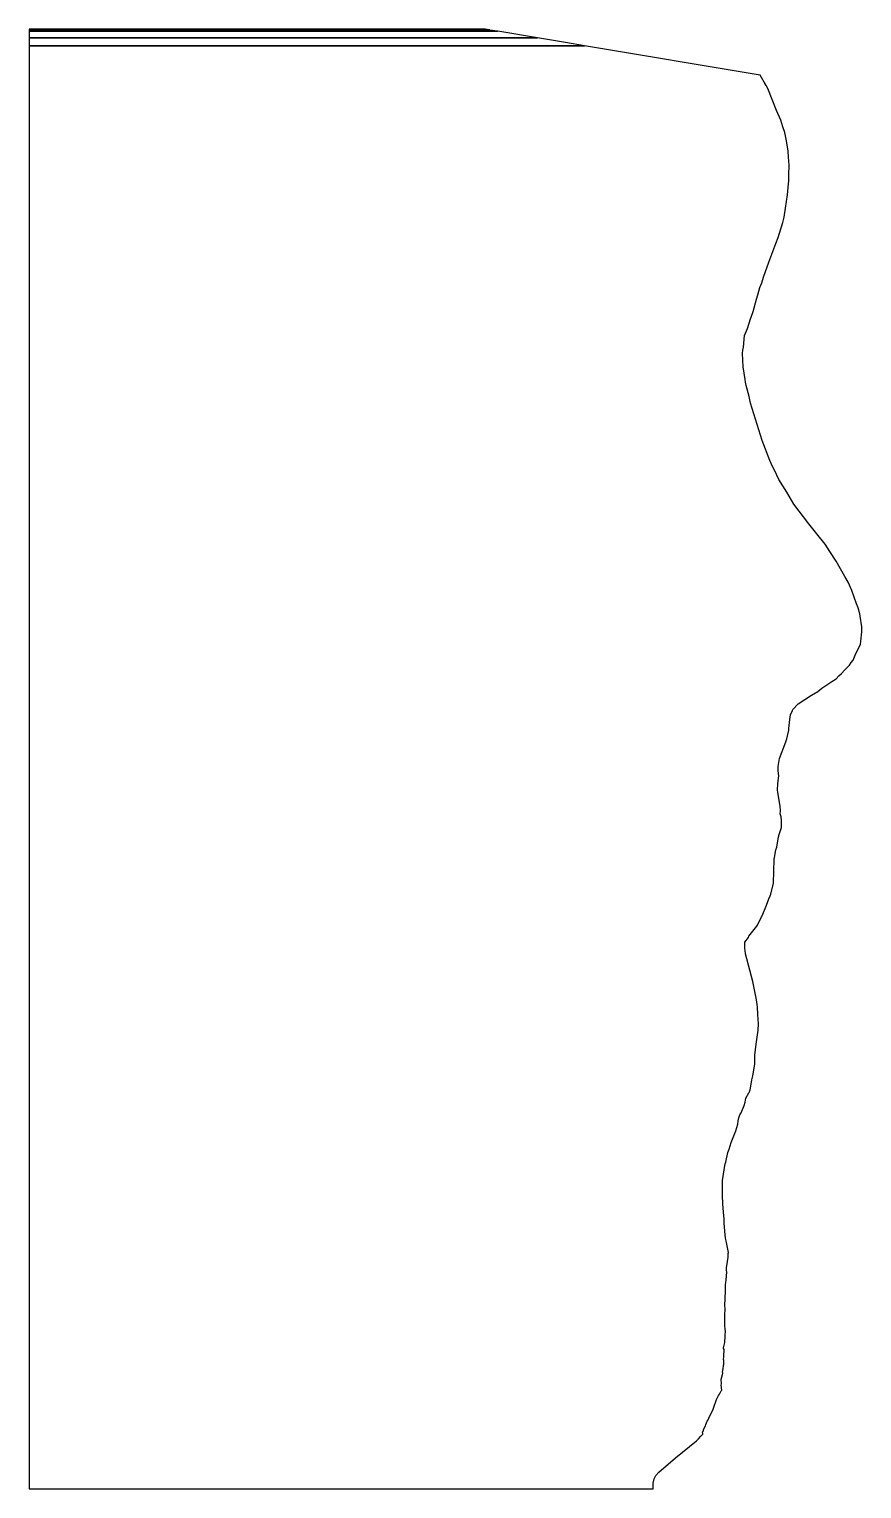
# Model space of a CAD drawing. Extents: x -56 to 49, y -92 to 92.
import ezdxf

# ---------------------------------------------------------------- set-up
doc = ezdxf.new("R2010")
doc.units = 0
doc.layers.add('21_63000', color=7, linetype='CONTINUOUS')

msp = doc.modelspace()

# ---------------------------------------------------------------- linework, layer by layer
at = {"layer": '21_63000', "color": 5}
for points in [[(-31.046, 91.57001), (1.443, 91.57001), (1.194, 91.61301), (-56.17, 91.61301), (-56.17, 91.57001), (-31.046, 91.57001)], [(-30.651, 91.51301), (1.787, 91.51301), (1.461, 91.568), (-56.17, 91.568), (-56.17, 91.51301), (-30.651, 91.51301)], [(-29.876, 91.35101), (2.772, 91.35101), (1.8, 91.511), (-56.17, 91.511), (-56.17, 91.35101), (-29.876, 91.35101)], [(-27.866, 90.51601), (7.773, 90.51601), (2.786, 91.34701), (-56.17, 91.34701), (-56.17, 90.51601), (-27.866, 90.51601)], [(11.324, 89.92101), (7.797, 90.51), (-56.17, 90.51), (-56.17, 89.52701), (13.698, 89.52701), (11.324, 89.92101)], [(-56.17, -12.477), (-56.17, -92.11401), (22.36, -92.11401), (22.35, -91.734), (22.359, -91.399), (22.452, -90.841), (22.661, -90.43301), (23.068, -90.024), (25.166, -88.23), (27.796, -86.065), (28.034, -85.82401), (28.346, -85.48801), (28.575, -85.218), (28.601, -85.148), (28.554, -84.937), (28.66, -84.812), (28.681, -84.65301), (28.917, -84.20801), (28.963, -84.036), (29.143, -83.61401), (29.268, -83.41801), (29.358, -83.242), (29.854, -82.18201), (29.92, -82.05901), (29.947, -81.957), (30.328, -80.88), (30.564, -80.36301), (30.699, -80.19), (30.897, -79.79501), (30.967, -79.691), (30.907, -79.05701), (30.931, -78.89301), (30.91, -78.32101), (30.922, -78.19), (31.071, -77.722), (31.104, -77.576), (31.071, -77.44601), (31.171, -76.994), (31.21, -76.582), (31.252, -76.486), (31.218, -75.966), (31.185, -75.842), (31.247, -75.522), (31.228, -75.388), (31.288, -74.579), (31.21, -74.469), (31.199, -74.383), (31.361, -73.689), (31.364, -73.467), (31.395, -73.11401), (31.415, -72.748), (31.403, -72.66), (31.442, -72.394), (31.442, -72.218), (31.406, -72.134), (31.397, -71.954), (31.365, -71.68), (31.355, -70.609), (31.372, -70.33), (31.387, -69.40601), (31.38, -69.10101), (31.362, -69.05801), (31.427, -67.241), (31.429, -66.798), (31.462, -66.396), (31.506, -66.166), (31.525, -65.825), (31.603, -64.827), (31.576, -64.625), (31.585, -64.276), (31.61, -64.033), (31.793, -62.971), (31.798, -62.48), (31.827, -62.35), (31.589, -61.095), (31.547, -60.918), (31.434, -60.582), (31.348, -59.676), (31.287, -58.647), (31.291, -58.151), (31.229, -57.745), (31.126, -56.28), (31.075, -55.155), (31.051, -53.844), (31.08, -53.296), (31.181, -52.505), (31.342, -51.426), (31.391, -51.21), (31.473, -50.992), (31.745, -49.793), (31.913, -49.352), (32.146, -48.516), (32.749, -47.055), (32.993, -46.208), (33.031, -45.807), (33.126, -45.407), (33.257, -45.025), (33.403, -44.802), (33.779, -43.886), (33.904, -43.428), (34.023, -42.935), (34.38, -42.283), (34.426, -42.218), (34.54, -41.896), (34.65, -41.415), (34.776, -40.626), (34.899, -40.14), (35.142, -38.654), (35.147, -38.594), (35.132, -37.489), (35.342, -35.85), (35.572, -34.378), (35.6, -33.595), (35.534, -32.406), (35.463, -31.445), (35.344, -30.555), (35.234, -29.955), (34.864, -28.247), (33.981, -24.79), (33.929, -24.345), (33.869, -24.096), (33.864, -23.394), (33.896, -23.292), (34.324, -22.722), (34.389, -22.545), (35.368, -21.292), (35.456, -21.151), (35.991, -20.118), (36.054, -19.983), (36.585, -18.638), (36.888, -17.842), (37.06, -17.487), (37.147, -17.27), (37.475, -15.863), (37.59, -12.839), (37.609, -12.637), (37.77, -11.683), (37.893, -11.335), (38.114, -10.055), (38.206, -9.747), (38.495, -8.885), (38.513, -8.464), (38.512, -8.193), (38.487, -8.006), (38.449, -7.533), (38.316, -7.159), (38.37, -6.831), (38.372, -6.753), (38.33, -6.24), (38.051, -4.427), (37.997, -4.188), (38.033, -3.326), (38.138, -2.36), (38.089, -1.735), (38.066, -1.585), (38.062, -1.191), (38.253, -0.187), (39.025, 1.93), (39.143, 2.289), (39.397, 3.396), (39.413, 3.584), (39.551, 4.735), (39.635, 5.301), (39.873, 5.841), (39.891, 5.905), (39.922, 5.972), (40.604, 6.683), (42.258, 7.796), (43.055, 8.247), (43.585, 8.665), (44.844, 9.497), (45.35, 9.849), (45.719, 10.235), (46.055, 10.5), (46.453, 10.987), (47.039, 11.548), (47.249, 11.892), (47.497, 12.205), (47.597, 12.414), (47.862, 13.032), (48.417, 14.173), (48.472, 14.563), (48.582, 15.739), (48.596, 16.394), (48.381, 17.748), (48.329, 18.008), (48.151, 18.776), (47.947, 19.262), (47.362, 20.964), (46.876, 22.016), (46.481, 22.729), (45.367, 24.651), (44.594, 25.88), (43.975, 26.786), (42.932, 28.074), (41.915, 29.366), (40.027, 31.82), (39.15, 33.341), (38.149, 34.948), (37.626, 36.117), (37.343, 36.582), (37.009, 37.322), (36.045, 39.831), (34.599, 44.529), (34.406, 45.373), (34.056, 46.771), (33.97, 47.191), (33.94, 47.525), (33.657, 49.102), (33.597, 50.78), (33.619, 51.229), (33.697, 51.607), (33.857, 53.061), (34.224, 53.956), (34.574, 55.144), (34.678, 55.365), (34.938, 56.093), (35.365, 57.647), (35.495, 58.187), (35.767, 59.093), (36.015, 59.69), (36.218, 60.41), (36.899, 62.283), (37.8, 64.64101), (38.08, 65.401), (38.646, 67.27), (38.815, 67.93501), (39.013, 69.07401), (39.115, 69.936), (39.243, 70.762), (39.32, 71.68201), (39.41, 72.57), (39.396, 73.32401), (39.451, 74.50301), (39.362, 75.48801), (39.327, 76.27901), (39.105, 77.57101), (38.897, 78.63), (38.667, 79.314), (38.393, 80.172), (37.863, 81.39301), (36.769, 84.14101), (36.56, 84.527), (36.291, 84.956), (35.805, 85.83701), (13.704, 89.52701), (-56.17, 89.52701), (-56.17, -12.477)]]:
    msp.add_lwpolyline(points, dxfattribs=at)

doc.saveas('drawing.dxf')
